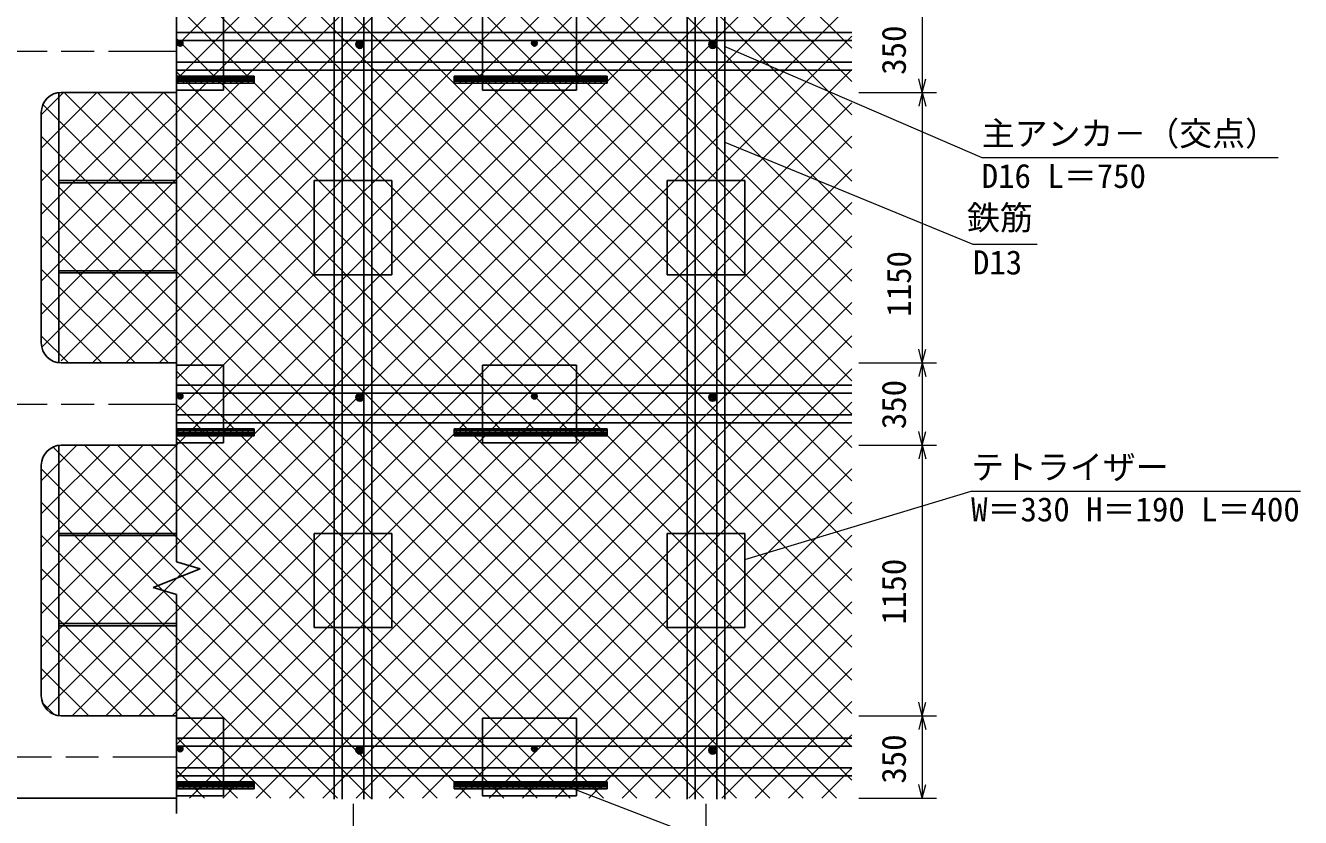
# Model space of a CAD drawing. Units: millimetres, scale not verified. Extents: x 400 to 16400, y 400 to 11650.
# Drawn here: x 4696 to 10116, y 4153 to 7520 of the extents above; entities that cross this region are included whole.
import ezdxf
from ezdxf.enums import TextEntityAlignment as Align

# ---------------------------------------------------------------- set-up
doc = ezdxf.new("R2010")
doc.units = ezdxf.units.MM
doc.header["$LTSCALE"] = 40
doc.linetypes.add('CHAIN', pattern=[18.5, 12, -1.5, 3.5, -1.5])
for name, color, linetype, lineweight in [('C-BMK', 2, 'CHAIN', 13), ('C-STR', 6, 'Continuous', 25), ('C-STR-DIM', 1, 'Continuous', 13), ('C-STR-HTXT', 1, 'Continuous', 13)]:
    doc.layers.add(name, color=color, linetype=linetype, lineweight=lineweight)
doc.styles.add('ＭＳ ゴシック', font='')
doc.styles.get('ＭＳ ゴシック').set_extended_font_data('MS Gothic')

msp = doc.modelspace()

# ---------------------------------------------------------------- linework, layer by layer
at = {"layer": 'C-BMK'}
for p, q in [((1348.68, 7410.67), (5338.68, 7410.67)), ((1348.68, 5910.67), (5338.68, 5910.67)), ((1367.46, 4410.67), (5338.68, 4410.67))]:
    msp.add_line(p, q, dxfattribs=at)
at = {"layer": 'C-STR', "color": 1}
for p, q in [((4763.68, 6574.89), (7719.47, 9530.67)), ((7860.89, 9530.67), (4763.68, 6433.46)), ((4763.68, 6292.04), (8002.31, 9530.67)), ((8143.73, 9530.67), (4765.63, 6152.57)), ((8208.68, 6292.04), (4970.05, 9530.67)), ((5111.47, 9530.67), (8208.68, 6433.46)), ((8208.68, 6574.89), (5252.9, 9530.67)), ((7578.05, 9530.67), (5337.68, 7290.31)), ((5338.68, 7432.73), (7436.63, 9530.67)), ((5394.32, 9530.67), (8208.68, 6716.31)), ((8208.68, 6857.73), (5535.74, 9530.67)), ((5677.16, 9530.67), (8208.68, 6999.15)), ((8208.68, 7140.57), (5818.58, 9530.67)), ((5960, 9530.67), (8208.68, 7281.99)), ((8208.68, 7423.41), (6101.42, 9530.67)), ((4848.68, 6094.2), (8208.68, 9454.2)), ((8208.68, 9312.78), (4981.57, 6085.67)), ((5123, 6085.67), (8208.68, 9171.36)), ((8208.68, 9029.94), (5264.42, 6085.67)), ((5338.68, 9020.62), (8208.68, 6150.62)), ((5338.68, 6018.51), (8208.68, 8888.51)), ((8208.68, 6009.2), (5338.68, 8879.2)), ((8208.68, 5443.51), (4916.52, 8735.67)), ((5057.95, 8735.67), (8208.68, 5584.94)), ((8208.68, 5726.36), (5199.37, 8735.67)), ((8208.68, 8747.09), (5338.68, 5877.09)), ((5338.68, 8737.78), (8208.68, 5867.78)), ((4794.56, 8716.21), (8208.68, 5302.09)), ((4763.68, 5160.67), (8208.68, 8605.67)), ((8208.68, 5160.67), (4763.68, 8605.67)), ((4763.68, 8464.25), (8208.68, 5019.25)), ((8208.68, 8464.25), (4763.68, 5019.25)), ((8208.68, 4877.83), (4763.68, 8322.83)), ((4763.68, 4877.83), (8208.68, 8322.83)), ((4763.68, 8181.41), (8208.68, 4736.41)), ((8208.68, 8181.41), (4763.68, 4736.41)), ((4784.1, 4615.41), (8208.68, 8039.99)), ((8208.68, 7898.56), (4895.29, 4585.17)), ((5036.21, 4584.67), (8208.68, 7757.14)), ((8208.68, 7615.72), (5178.63, 4585.67)), ((5338.68, 7585.67), (5338.68, 7235.67)), ((5320.05, 4585.67), (8208.68, 7474.3)), ((8208.68, 4594.99), (5338.68, 7464.99)), ((8208.68, 7332.88), (5338.68, 4462.88)), ((5338.68, 7323.56), (8208.68, 4453.56)), ((4763.68, 6857.73), (5141.63, 7235.67)), ((5283.05, 7235.67), (4763.68, 6716.31)), ((5000.2, 7235.67), (4763.68, 6999.15)), ((4763.68, 7140.57), (4858.24, 7235.13)), ((4860.89, 7235.67), (7860.89, 4235.67)), ((8002.31, 4235.67), (5002.31, 7235.67)), ((5143.73, 7235.67), (8143.73, 4235.67)), ((8208.68, 4312.14), (5285.15, 7235.67)), ((7719.47, 4235.67), (4770.68, 7184.46)), ((5337.68, 4320.46), (8208.68, 7191.46)), ((4763.68, 7050.04), (7578.05, 4235.67)), ((8208.68, 7050.04), (5394.32, 4235.67)), ((7436.63, 4235.67), (4763.68, 6908.62)), ((5535.74, 4235.67), (8208.68, 6908.62)), ((4763.68, 6767.19), (7295.2, 4235.67)), ((8208.68, 6767.19), (5677.16, 4235.67)), ((5303.78, 6085.67), (4763.68, 6625.77)), ((5818.58, 4235.67), (8208.68, 6625.77)), ((4763.68, 6484.35), (5162.36, 6085.67)), ((8208.68, 6484.35), (5960, 4235.67)), ((5020.94, 6085.67), (4763.68, 6342.93)), ((6101.42, 4235.67), (8208.68, 6342.93)), ((4763.68, 6201.51), (4879.52, 6085.67)), ((8208.68, 6201.51), (6242.84, 4235.67)), ((5338.68, 6085.67), (5338.68, 5735.67)), ((7153.78, 4235.67), (5338.68, 6050.77)), ((6384.27, 4235.67), (8208.68, 6060.09)), ((5337.36, 5910.67), (7012.36, 4235.67)), ((8208.68, 5918.67), (6525.69, 4235.67)), ((6870.94, 4235.67), (5338.68, 5767.93)), ((6667.11, 4235.67), (8208.68, 5777.24)), ((4763.68, 5443.51), (5055.84, 5735.67)), ((5197.26, 5735.67), (4763.68, 5302.09)), ((4914.42, 5735.67), (4763.68, 5584.94)), ((6305.25, 4235.67), (4812.07, 5728.85)), ((4946.68, 5735.67), (6446.68, 4235.67)), ((6588.1, 4235.67), (5088.1, 5735.67)), ((5229.52, 5735.67), (6729.52, 4235.67)), ((4763.68, 5635.82), (6163.83, 4235.67)), ((8208.68, 5635.82), (6808.53, 4235.67)), ((6022.41, 4235.67), (4763.68, 5494.4)), ((6949.95, 4235.67), (8208.68, 5494.4)), ((4763.68, 5352.98), (5880.99, 4235.67)), ((8208.68, 5352.98), (7091.37, 4235.67)), ((5739.57, 4235.67), (4763.68, 5211.56)), ((7232.79, 4235.67), (8208.68, 5211.56)), ((4763.68, 5070.14), (5248.15, 4585.67)), ((8208.68, 5070.14), (7374.22, 4235.67)), ((5106.23, 4586.17), (4763.68, 4928.72)), ((7515.64, 4235.67), (8208.68, 4928.72)), ((4763.68, 4787.3), (4965.31, 4585.67)), ((8208.68, 4787.3), (7657.06, 4235.67)), ((4818.25, 4591.31), (4769.32, 4640.24)), ((7798.48, 4235.67), (8208.68, 4645.87)), ((5338.68, 4585.67), (5338.68, 4235.67)), ((8208.68, 4504.45), (7939.9, 4235.67)), ((5338.68, 4495.14), (5598.15, 4235.67)), ((5456.73, 4235.67), (5338.68, 4353.72)), ((8081.32, 4235.67), (8208.68, 4363.03))]:
    msp.add_line(p, q, dxfattribs=at)
at = {"layer": 'C-STR', "color": 7}
for p, q in [((6008.68, 9530.67), (6008.68, 4230.67)), ((6042.68, 4230.67), (6042.68, 9530.67)), ((6134.68, 4230.67), (6134.68, 9530.67)), ((6168.68, 4230.67), (6168.68, 9530.67)), ((7508.68, 9530.67), (7508.68, 4230.67)), ((7542.68, 4230.67), (7542.68, 9530.67)), ((7634.68, 4230.67), (7634.68, 9530.67)), ((7668.68, 4230.67), (7668.68, 9530.67)), ((5338.68, 5240.67), (5338.68, 8100.67)), ((5338.68, 7490.67), (8208.68, 7490.67)), ((5338.68, 7456.67), (8208.68, 7456.67)), ((5338.68, 7364.67), (8208.68, 7364.67)), ((5338.68, 7330.67), (8208.68, 7330.67)), ((4848.68, 7235.67), (5338.68, 7235.67)), ((4763.68, 6170.67), (4763.68, 7150.67)), ((4848.68, 6085.67), (5338.68, 6085.67)), ((5338.68, 5990.67), (8208.68, 5990.67)), ((5338.68, 5956.67), (8208.68, 5956.67)), ((5338.68, 5864.67), (8208.68, 5864.67)), ((5338.68, 5830.67), (8208.68, 5830.67)), ((4848.68, 5735.67), (5338.68, 5735.67)), ((6638.68, 5740.72), (6638.68, 5740.67)), ((4763.68, 4670.67), (4763.68, 5650.67)), ((5238.68, 5130.67), (5438.68, 5210.67)), ((5438.68, 5210.67), (5338.68, 5240.67)), ((5338.68, 5100.67), (5238.68, 5130.67)), ((5338.68, 4170.67), (5338.68, 5100.67)), ((4848.68, 4585.67), (5338.68, 4585.67)), ((5338.68, 4490.67), (8208.68, 4490.67)), ((5338.68, 4456.67), (8208.68, 4456.67)), ((5338.68, 4364.67), (8208.68, 4364.67)), ((5338.68, 4330.67), (8208.68, 4330.67)), ((1413.68, 4235.67), (5338.68, 4235.67))]:
    msp.add_line(p, q, dxfattribs=at)
at = {"layer": 'C-STR'}
for p, q in [((5538.68, 7245.67), (5538.68, 7575.67)), ((6638.68, 7575.67), (6638.68, 7245.67)), ((7038.68, 7245.67), (7038.68, 7575.67)), ((5338.68, 7305.48), (5668.68, 7305.48)), ((5338.68, 7297.98), (5668.68, 7297.98)), ((5338.68, 7290.48), (5668.68, 7290.48)), ((5338.68, 7282.98), (5668.68, 7282.98)), ((5338.68, 7275.48), (5668.68, 7275.48)), ((5343.68, 7275.48), (5343.68, 7305.48)), ((5343.68, 7275.48), (5343.68, 7305.48)), ((5368.68, 7275.48), (5368.68, 7305.48)), ((5368.68, 7275.48), (5368.68, 7305.48)), ((5393.68, 7275.48), (5393.68, 7305.48)), ((5393.68, 7275.48), (5393.68, 7305.48)), ((5418.68, 7275.48), (5418.68, 7305.48)), ((5418.68, 7275.48), (5418.68, 7305.48)), ((5443.68, 7275.48), (5443.68, 7305.48)), ((5468.68, 7275.48), (5468.68, 7305.48)), ((5493.68, 7275.48), (5493.68, 7305.48)), ((5518.68, 7275.48), (5518.68, 7305.48)), ((5543.68, 7275.48), (5543.68, 7305.48)), ((5568.68, 7275.48), (5568.68, 7305.48)), ((5593.68, 7275.48), (5593.68, 7305.48)), ((5618.68, 7275.48), (5618.68, 7305.48)), ((5643.68, 7275.48), (5643.68, 7305.48)), ((5668.68, 7275.48), (5668.68, 7305.48)), ((6518.68, 7305.48), (7168.68, 7305.48)), ((6518.68, 7275.48), (6518.68, 7305.48)), ((6518.68, 7297.98), (7168.68, 7297.98)), ((6518.68, 7290.48), (7168.68, 7290.48)), ((6518.68, 7282.98), (7168.68, 7282.98)), ((6518.68, 7275.48), (7168.68, 7275.48)), ((6543.68, 7275.48), (6543.68, 7305.48)), ((6568.68, 7275.48), (6568.68, 7305.48)), ((6593.68, 7275.48), (6593.68, 7305.48)), ((6618.68, 7275.48), (6618.68, 7305.48)), ((6643.68, 7275.48), (6643.68, 7305.48)), ((6668.68, 7275.48), (6668.68, 7305.48)), ((6693.68, 7275.48), (6693.68, 7305.48)), ((6718.68, 7275.48), (6718.68, 7305.48)), ((6743.68, 7275.48), (6743.68, 7305.48)), ((6768.68, 7275.48), (6768.68, 7305.48)), ((6793.68, 7275.48), (6793.68, 7305.48)), ((6818.68, 7275.48), (6818.68, 7305.48)), ((6843.68, 7275.48), (6843.68, 7305.48)), ((6868.68, 7275.48), (6868.68, 7305.48)), ((6893.68, 7275.48), (6893.68, 7305.48)), ((6918.68, 7275.48), (6918.68, 7305.48)), ((6943.68, 7275.48), (6943.68, 7305.48)), ((6968.68, 7275.48), (6968.68, 7305.48)), ((6993.68, 7275.48), (6993.68, 7305.48)), ((7018.68, 7275.48), (7018.68, 7305.48)), ((7043.68, 7275.48), (7043.68, 7305.48)), ((7068.68, 7275.48), (7068.68, 7305.48)), ((7093.68, 7275.48), (7093.68, 7305.48)), ((7118.68, 7275.48), (7118.68, 7305.48)), ((7143.68, 7275.48), (7143.68, 7305.48)), ((7168.68, 7275.48), (7168.68, 7305.48)), ((4838.68, 7235.67), (4838.68, 6085.67)), ((5538.68, 7245.67), (5338.68, 7245.67)), ((7038.68, 7245.67), (6638.68, 7245.67)), ((6638.68, 7240.72), (6638.68, 7240.67)), ((4838.68, 6860.67), (5338.68, 6860.67)), ((5338.68, 6851.67), (4838.68, 6851.67)), ((6253.68, 6860.67), (5923.68, 6860.67)), ((5923.68, 6460.67), (5923.68, 6860.67)), ((6253.68, 6860.67), (6253.68, 6460.67)), ((7753.68, 6860.67), (7423.68, 6860.67)), ((7423.68, 6460.67), (7423.68, 6860.67)), ((7753.68, 6860.67), (7753.68, 6460.67)), ((4838.68, 6477.67), (5338.68, 6477.67)), ((5338.68, 6468.67), (4838.68, 6468.67)), ((5923.68, 6460.67), (6253.68, 6460.67)), ((7423.68, 6460.67), (7753.68, 6460.67)), ((5338.68, 6075.67), (5538.68, 6075.67)), ((5538.68, 5745.67), (5538.68, 6075.67)), ((6638.68, 6075.67), (7038.68, 6075.67)), ((6638.68, 6075.67), (6638.68, 5745.67)), ((7038.68, 5745.67), (7038.68, 6075.67)), ((5338.68, 5805.48), (5668.68, 5805.48)), ((5343.68, 5775.48), (5343.68, 5805.48)), ((5343.68, 5775.48), (5343.68, 5805.48)), ((5368.68, 5775.48), (5368.68, 5805.48)), ((5368.68, 5775.48), (5368.68, 5805.48)), ((5393.68, 5775.48), (5393.68, 5805.48)), ((5393.68, 5775.48), (5393.68, 5805.48)), ((5418.68, 5775.48), (5418.68, 5805.48)), ((5418.68, 5775.48), (5418.68, 5805.48)), ((5443.68, 5775.48), (5443.68, 5805.48)), ((5468.68, 5775.48), (5468.68, 5805.48)), ((5493.68, 5775.48), (5493.68, 5805.48)), ((5518.68, 5775.48), (5518.68, 5805.48)), ((5543.68, 5775.48), (5543.68, 5805.48)), ((5568.68, 5775.48), (5568.68, 5805.48)), ((5593.68, 5775.48), (5593.68, 5805.48)), ((5618.68, 5775.48), (5618.68, 5805.48)), ((5643.68, 5775.48), (5643.68, 5805.48)), ((5668.68, 5775.48), (5668.68, 5805.48)), ((6518.68, 5805.48), (7168.68, 5805.48)), ((6518.68, 5775.48), (6518.68, 5805.48)), ((6543.68, 5775.48), (6543.68, 5805.48)), ((6568.68, 5775.48), (6568.68, 5805.48)), ((6593.68, 5775.48), (6593.68, 5805.48)), ((6618.68, 5775.48), (6618.68, 5805.48)), ((6643.68, 5775.48), (6643.68, 5805.48)), ((6668.68, 5775.48), (6668.68, 5805.48)), ((6693.68, 5775.48), (6693.68, 5805.48)), ((6718.68, 5775.48), (6718.68, 5805.48)), ((6743.68, 5775.48), (6743.68, 5805.48)), ((6768.68, 5775.48), (6768.68, 5805.48)), ((6793.68, 5775.48), (6793.68, 5805.48)), ((6818.68, 5775.48), (6818.68, 5805.48)), ((6843.68, 5775.48), (6843.68, 5805.48)), ((6868.68, 5775.48), (6868.68, 5805.48)), ((6893.68, 5775.48), (6893.68, 5805.48)), ((6918.68, 5775.48), (6918.68, 5805.48)), ((6943.68, 5775.48), (6943.68, 5805.48)), ((6968.68, 5775.48), (6968.68, 5805.48)), ((6993.68, 5775.48), (6993.68, 5805.48)), ((7018.68, 5775.48), (7018.68, 5805.48)), ((7043.68, 5775.48), (7043.68, 5805.48)), ((7068.68, 5775.48), (7068.68, 5805.48)), ((7093.68, 5775.48), (7093.68, 5805.48)), ((7118.68, 5775.48), (7118.68, 5805.48)), ((7143.68, 5775.48), (7143.68, 5805.48)), ((7168.68, 5775.48), (7168.68, 5805.48)), ((5338.68, 5797.98), (5668.68, 5797.98)), ((5338.68, 5790.48), (5668.68, 5790.48)), ((5338.68, 5782.98), (5668.68, 5782.98)), ((5338.68, 5775.48), (5668.68, 5775.48)), ((5538.68, 5745.67), (5338.68, 5745.67)), ((6518.68, 5797.98), (7168.68, 5797.98)), ((6518.68, 5790.48), (7168.68, 5790.48)), ((6518.68, 5782.98), (7168.68, 5782.98)), ((6518.68, 5775.48), (7168.68, 5775.48)), ((7038.68, 5745.67), (6638.68, 5745.67)), ((4838.68, 5735.67), (4838.68, 4585.67)), ((4838.68, 5360.67), (5338.68, 5360.67)), ((5338.68, 5351.67), (4838.68, 5351.67)), ((6253.68, 5360.67), (5923.68, 5360.67)), ((5923.68, 4960.67), (5923.68, 5360.67)), ((6253.68, 5360.67), (6253.68, 4960.67)), ((7753.68, 5360.67), (7423.68, 5360.67)), ((7423.68, 4960.67), (7423.68, 5360.67)), ((7753.68, 5360.67), (7753.68, 4960.67)), ((4838.68, 4977.67), (5338.68, 4977.67)), ((5338.68, 4968.67), (4838.68, 4968.67)), ((5923.68, 4960.67), (6253.68, 4960.67)), ((7423.68, 4960.67), (7753.68, 4960.67)), ((5338.68, 4575.67), (5538.68, 4575.67)), ((5538.68, 4245.67), (5538.68, 4575.67)), ((6638.68, 4575.67), (7038.68, 4575.67)), ((6638.68, 4575.67), (6638.68, 4245.67)), ((7038.68, 4245.67), (7038.68, 4575.67)), ((5337.68, 4305.48), (5668.68, 4305.48)), ((5337.68, 4297.98), (5668.68, 4297.98)), ((5337.68, 4290.48), (5668.68, 4290.48)), ((5337.68, 4282.98), (5668.68, 4282.98)), ((5343.68, 4275.48), (5343.68, 4305.48)), ((5368.68, 4275.48), (5368.68, 4305.48)), ((5393.68, 4275.48), (5393.68, 4305.48)), ((5418.68, 4275.48), (5418.68, 4305.48)), ((5443.68, 4275.48), (5443.68, 4305.48)), ((5468.68, 4275.48), (5468.68, 4305.48)), ((5493.68, 4275.48), (5493.68, 4305.48)), ((5518.68, 4275.48), (5518.68, 4305.48)), ((5543.68, 4275.48), (5543.68, 4305.48)), ((5568.68, 4275.48), (5568.68, 4305.48)), ((5593.68, 4275.48), (5593.68, 4305.48)), ((5618.68, 4275.48), (5618.68, 4305.48)), ((5643.68, 4275.48), (5643.68, 4305.48)), ((5668.68, 4275.48), (5668.68, 4305.48)), ((6518.68, 4305.48), (7168.68, 4305.48)), ((6518.68, 4275.48), (6518.68, 4305.48)), ((6518.68, 4297.98), (7168.68, 4297.98)), ((6518.68, 4290.48), (7168.68, 4290.48)), ((6518.68, 4282.98), (7168.68, 4282.98)), ((6543.68, 4275.48), (6543.68, 4305.48)), ((6568.68, 4275.48), (6568.68, 4305.48)), ((6593.68, 4275.48), (6593.68, 4305.48)), ((6618.68, 4275.48), (6618.68, 4305.48)), ((6643.68, 4275.48), (6643.68, 4305.48)), ((6668.68, 4275.48), (6668.68, 4305.48)), ((6693.68, 4275.48), (6693.68, 4305.48)), ((6718.68, 4275.48), (6718.68, 4305.48)), ((6743.68, 4275.48), (6743.68, 4305.48)), ((6768.68, 4275.48), (6768.68, 4305.48)), ((6793.68, 4275.48), (6793.68, 4305.48)), ((6818.68, 4275.48), (6818.68, 4305.48)), ((6843.68, 4275.48), (6843.68, 4305.48)), ((6868.68, 4275.48), (6868.68, 4305.48)), ((6893.68, 4275.48), (6893.68, 4305.48)), ((6918.68, 4275.48), (6918.68, 4305.48)), ((6943.68, 4275.48), (6943.68, 4305.48)), ((6968.68, 4275.48), (6968.68, 4305.48)), ((6993.68, 4275.48), (6993.68, 4305.48)), ((7018.68, 4275.48), (7018.68, 4305.48)), ((7043.68, 4275.48), (7043.68, 4305.48)), ((7068.68, 4275.48), (7068.68, 4305.48)), ((7093.68, 4275.48), (7093.68, 4305.48)), ((7118.68, 4275.48), (7118.68, 4305.48)), ((7143.68, 4275.48), (7143.68, 4305.48)), ((7168.68, 4275.48), (7168.68, 4305.48)), ((5337.68, 4275.48), (5668.68, 4275.48)), ((5538.68, 4245.67), (5338.68, 4245.67)), ((6518.68, 4275.48), (7168.68, 4275.48)), ((7038.68, 4245.67), (6638.68, 4245.67)), ((6638.68, 4240.72), (6638.68, 4240.67))]:
    msp.add_line(p, q, dxfattribs=at)
at = {"layer": 'C-STR', "color": 7}
for centre, radius in [((5353.98, 7444.67), 12), ((5353.98, 7444.67), 12), ((5353.98, 7444.67), 8), ((5353.98, 7444.67), 3), ((5353.98, 7444.67), 3), ((6117.68, 7439.67), 12), ((6117.68, 7439.67), 8), ((6117.68, 7439.67), 3), ((6859.68, 7444.67), 12), ((6859.68, 7444.67), 12), ((6859.68, 7444.67), 8), ((6859.68, 7444.67), 3), ((6859.68, 7444.67), 3), ((7617.68, 7439.67), 12), ((7617.68, 7439.67), 8), ((7617.68, 7439.67), 3), ((5353.98, 5944.67), 12), ((5353.98, 5944.67), 12), ((5353.98, 5944.67), 8), ((5353.98, 5944.67), 3), ((5353.98, 5944.67), 3), ((6117.68, 5939.67), 12), ((6117.68, 5939.67), 8), ((6117.68, 5939.67), 3), ((6859.68, 5944.67), 12), ((6859.68, 5944.67), 12), ((6859.68, 5944.67), 8), ((6859.68, 5944.67), 3), ((6859.68, 5944.67), 3), ((7617.68, 5939.67), 12), ((7617.68, 5939.67), 8), ((7617.68, 5939.67), 3), ((5353.98, 4444.67), 12), ((5353.98, 4444.67), 12), ((5353.98, 4444.67), 8), ((5353.98, 4444.67), 3), ((5353.98, 4444.67), 3), ((6117.68, 4439.67), 12), ((6117.68, 4439.67), 8), ((6859.68, 4444.67), 12), ((6859.68, 4444.67), 12), ((6859.68, 4444.67), 8), ((6859.68, 4444.67), 3), ((6859.68, 4444.67), 3), ((7617.68, 4439.67), 12), ((7617.68, 4439.67), 8), ((6117.68, 4439.67), 3), ((7617.68, 4439.67), 3)]:
    msp.add_circle(centre, radius, dxfattribs=at)
for centre, radius, start, end in [((6117.68, 7439.67), 17, 0.00001, 179.99999), ((6117.68, 7439.67), 17, 180.00001, 359.99999), ((7617.68, 7439.67), 17, 0.00001, 179.99999), ((7617.68, 7439.67), 17, 180.00001, 359.99999), ((4848.68, 7150.67), 85, 90, 180), ((4848.68, 6170.67), 85, 180, 270), ((6117.68, 5939.67), 17, 0.00001, 179.99999), ((6117.68, 5939.67), 17, 180.00001, 359.99999), ((7617.68, 5939.67), 17, 0.00001, 179.99999), ((7617.68, 5939.67), 17, 180.00001, 359.99999), ((4848.68, 5650.67), 85, 90, 180), ((4848.68, 4670.67), 85, 180, 270), ((6117.68, 4439.67), 17, 0.00001, 179.99999), ((7617.68, 4439.67), 17, 0.00001, 179.99999), ((6117.68, 4439.67), 17, 180.00001, 359.99999), ((7617.68, 4439.67), 17, 180.00001, 359.99999)]:
    msp.add_arc(centre, radius, start, end, dxfattribs=at)
at = {"layer": 'C-STR-DIM'}
for p, q in [((8508.68, 7585.67), (8508.68, 7235.67)), ((8508.68, 7235.67), (8493.15, 7293.63)), ((8508.68, 7235.67), (8524.21, 7293.63)), ((8238.68, 7235.67), (8568.68, 7235.67)), ((8508.68, 7235.67), (8493.15, 7177.72)), ((8508.68, 7235.67), (8524.21, 7177.72)), ((8508.68, 7235.67), (8508.68, 6085.67)), ((8508.68, 7235.67), (8508.68, 6085.67)), ((8508.68, 7235.67), (8508.68, 6085.67)), ((8508.68, 6085.67), (8493.15, 6143.63)), ((8508.68, 6085.67), (8524.21, 6143.63)), ((8238.68, 6085.67), (8568.68, 6085.67)), ((8508.68, 6085.67), (8493.15, 6027.72)), ((8508.68, 6085.67), (8524.21, 6027.72)), ((8508.68, 6085.67), (8508.68, 5735.67)), ((8508.68, 5735.67), (8493.15, 5793.63)), ((8508.68, 5735.67), (8524.21, 5793.63)), ((8238.68, 5735.67), (8568.68, 5735.67)), ((8508.68, 5735.67), (8493.15, 5677.72)), ((8508.68, 5735.67), (8524.21, 5677.72)), ((8508.68, 5735.67), (8508.68, 4585.67)), ((8508.68, 5735.67), (8508.68, 4585.67)), ((8508.68, 5735.67), (8508.68, 4585.67)), ((8508.68, 4585.67), (8493.15, 4643.63)), ((8508.68, 4585.67), (8524.21, 4643.63)), ((8238.68, 4585.67), (8568.68, 4585.67)), ((8508.68, 4585.67), (8493.15, 4527.72)), ((8508.68, 4585.67), (8524.21, 4527.72)), ((8508.68, 4585.67), (8508.68, 4235.67)), ((8508.68, 4235.67), (8493.15, 4293.63)), ((8508.68, 4235.67), (8524.21, 4293.63)), ((8238.68, 4235.67), (8568.68, 4235.67)), ((6088.68, 4210.67), (6088.68, 3895.67)), ((6088.68, 4200.67), (6088.68, 3875.67)), ((7588.68, 4210.67), (7588.68, 3895.67))]:
    msp.add_line(p, q, dxfattribs=at)
at = {"layer": 'C-STR-HTXT'}
for p, q in [((7666.98, 7432.26), (8761.04, 6958.66)), ((7668.68, 7024.59), (8723.68, 6590.96)), ((8761.04, 6958.66), (10021.04, 6958.66)), ((8723.68, 6590.96), (8996.18, 6590.96)), ((7753.68, 5249.68), (8716.18, 5541.17)), ((8716.18, 5541.17), (10116.18, 5541.17)), ((6975.11, 4295.28), (8087.3, 3866.62))]:
    msp.add_line(p, q, dxfattribs=at)

# ---------------------------------------------------------------- texts
at = {"layer": 'C-STR-DIM', "color": 7, "style": 'ＭＳ ゴシック'}
for s, p in [('350', (8469.5, 7310.67)), ('1150', (8491, 6282.07)), ('350', (8469.5, 5804.17)), ('1150', (8469.5, 4974.07)), ('350', (8469.5, 4297.07))]:
    msp.add_text(s, height=102.6, rotation=90, dxfattribs=at).set_placement(p, align=Align.BOTTOM_LEFT)
at = {"layer": 'C-STR-HTXT', "color": 7, "style": 'ＭＳ ゴシック'}
for s, p in [('主アンカ－（交点）', (8761.04, 6978.66)), ('D16 L＝750', (8761.04, 6798.66)), ('鉄筋', (8698.28, 6620.96)), ('D13', (8723.68, 6430.96)), ('テトライザー', (8716.18, 5561.17)), ('W＝330 H＝190 L＝400', (8716.18, 5381.17))]:
    msp.add_text(s, height=102.6, dxfattribs=at).set_placement(p, align=Align.BOTTOM_LEFT)

doc.saveas('drawing.dxf')
